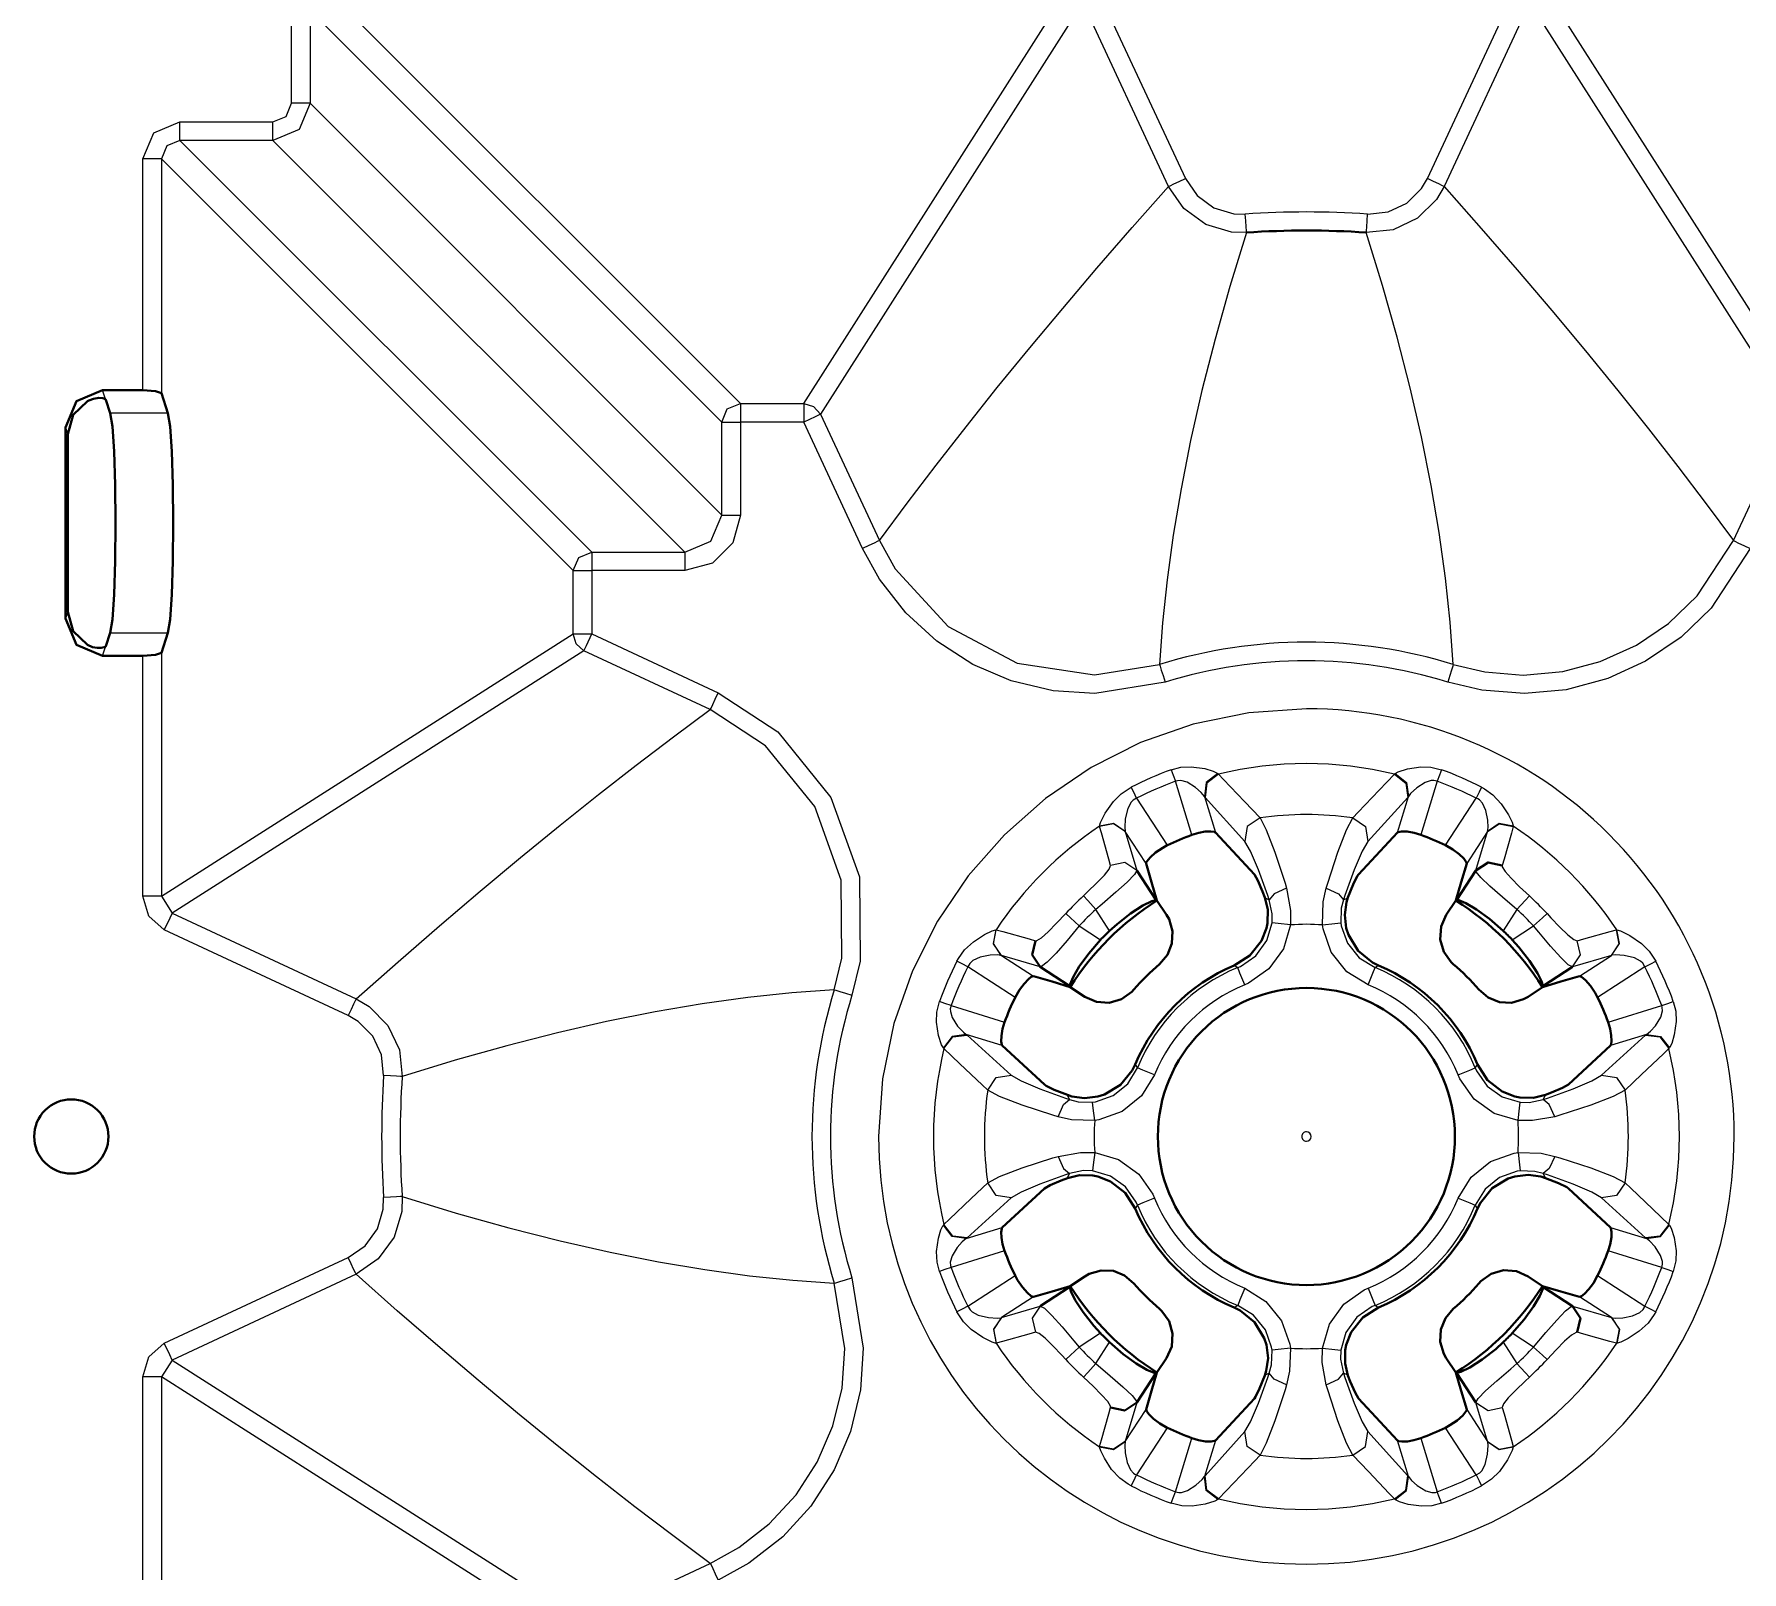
# Model space of a CAD drawing. Header units: millimetres. Extents: x 0 to 2941, y -405 to 1422.
# Drawn here: x 275.6 to 367.5, y 324.7 to 407.6 of the extents above; entities that cross this region are included whole.
import ezdxf

# ---------------------------------------------------------------- set-up
doc = ezdxf.new("R2010")
doc.units = ezdxf.units.MM
doc.layers.add('FINE', color=9, linetype='Continuous')
doc.layers.add('OUTLINE', color=7, linetype='Continuous')

msp = doc.modelspace()

# ---------------------------------------------------------------- linework, layer by layer
at = {"layer": 'FINE', "lineweight": 9}
for p, q in [((291.418, 409.837), (313.59, 387.665)), ((317, 387.665), (331.125, 409.837)), ((332.03, 409.26), (317.905, 387.089)), ((336.648, 399.357), (332.03, 409.26)), ((332.935, 409.682), (337.553, 399.779)), ((350.58, 399.779), (355.198, 409.682)), ((370.228, 387.089), (356.103, 409.26)), ((357.008, 409.837), (371.133, 387.665)), ((283.418, 402.835), (288.423, 402.835)), ((283.418, 401.837), (305.59, 379.665)), ((281.422, 388.381), (281.422, 400.839)), ((304.592, 378.667), (282.42, 400.839)), ((282.42, 400.839), (282.42, 388.215)), ((279.402, 387.897), (279.245, 388.381)), ((282.771, 387.14), (279.665, 387.14)), ((277.262, 386.371), (277.376, 386.018)), ((320.173, 379.863), (317, 386.667)), ((317.905, 387.089), (321.078, 380.284)), ((367.055, 380.284), (370.228, 387.089)), ((305.59, 379.665), (310.595, 379.665)), ((304.592, 375.257), (304.592, 378.667)), ((310.595, 378.667), (305.59, 378.667)), ((305.59, 378.667), (305.59, 375.257)), ((277.376, 376.444), (277.262, 376.091)), ((279.665, 375.322), (282.771, 375.322)), ((282.42, 361.132), (304.592, 375.257)), ((305.59, 375.257), (312.394, 372.084)), ((279.245, 374.08), (279.402, 374.565)), ((282.42, 374.247), (282.42, 361.132)), ((305.168, 374.352), (282.996, 360.227)), ((311.972, 371.179), (305.168, 374.352)), ((281.422, 361.132), (281.422, 374.08)), ((339.295, 367.736), (339.33, 367.704)), ((348.803, 367.704), (348.838, 367.736)), ((351.114, 367.323), (350.232, 364.438)), ((338.573, 366.501), (339.165, 364.566)), ((338.61, 366.456), (338.573, 366.501)), ((340.76, 364.08), (338.61, 366.456)), ((349.523, 366.456), (347.373, 364.08)), ((348.969, 364.566), (349.56, 366.501)), ((349.56, 366.501), (349.523, 366.456)), ((332.93, 364.886), (332.928, 364.898)), ((334.31, 364.621), (334.314, 364.611)), ((335.434, 362.887), (334.314, 364.611)), ((334.314, 364.611), (334.936, 362.524)), ((353.819, 364.611), (352.699, 362.887)), ((353.197, 362.524), (353.819, 364.611)), ((353.819, 364.611), (353.823, 364.621)), ((355.205, 364.898), (355.203, 364.886)), ((282.42, 361.132), (282.996, 360.227)), ((282.996, 360.227), (292.9, 355.609)), ((292.478, 354.704), (282.575, 359.322)), ((327.359, 359.329), (327.371, 359.327)), ((327.646, 357.943), (329.371, 356.823)), ((328.384, 355.678), (325.841, 357.329)), ((362.292, 357.329), (359.749, 355.678)), ((324.934, 355.238), (327.819, 354.355)), ((360.314, 354.355), (363.199, 355.238)), ((325.801, 353.647), (328.177, 351.497)), ((359.956, 351.497), (362.332, 353.647)), ((362.377, 353.684), (360.442, 353.092)), ((362.332, 353.647), (362.377, 353.684)), ((324.553, 352.927), (324.521, 352.962)), ((363.612, 352.962), (363.58, 352.927)), ((328.177, 344.884), (325.801, 342.733)), ((362.332, 342.733), (359.956, 344.884)), ((324.521, 343.419), (324.553, 343.454)), ((325.756, 342.697), (327.691, 343.288)), ((360.442, 343.288), (362.377, 342.697)), ((363.58, 343.454), (363.612, 343.419)), ((325.801, 342.733), (325.756, 342.697)), ((362.377, 342.697), (362.332, 342.733)), ((282.575, 337.059), (292.478, 341.677)), ((327.819, 342.025), (324.934, 341.143)), ((363.199, 341.143), (360.314, 342.025)), ((292.9, 340.772), (282.996, 336.154)), ((325.841, 339.052), (328.384, 340.703)), ((329.371, 339.558), (327.646, 338.438)), ((360.487, 338.438), (358.763, 339.558)), ((327.646, 338.438), (329.733, 339.06)), ((358.4, 339.06), (360.487, 338.438)), ((360.487, 338.438), (360.498, 338.434)), ((332.983, 337.598), (331.833, 336.851)), ((327.371, 337.054), (327.359, 337.051)), ((332.727, 335.957), (333.474, 337.107)), ((282.996, 336.154), (282.42, 335.249)), ((282.996, 336.154), (305.168, 322.029)), ((304.592, 321.124), (282.42, 335.249)), ((282.42, 335.249), (282.42, 322.134)), ((334.936, 333.857), (334.314, 331.77)), ((334.314, 331.77), (335.434, 333.494)), ((337.019, 329.058), (337.902, 331.943)), ((338.61, 329.925), (340.76, 332.301)), ((347.373, 332.301), (349.523, 329.925)), ((350.232, 331.943), (351.114, 329.058)), ((353.205, 329.965), (351.554, 332.508)), ((332.928, 331.483), (332.93, 331.495)), ((334.314, 331.77), (334.31, 331.759)), ((339.165, 331.815), (338.573, 329.88)), ((349.56, 329.88), (348.969, 331.815)), ((355.203, 331.495), (355.205, 331.483)), ((338.573, 329.88), (338.61, 329.925)), ((349.523, 329.925), (349.56, 329.88)), ((339.33, 328.677), (339.295, 328.645)), ((348.838, 328.645), (348.803, 328.677)), ((305.168, 322.029), (311.972, 325.202))]:
    msp.add_line(p, q, dxfattribs=at)
for points in [[(289.422, 403.834), (289.422, 408.838), (290.006, 410.251), (291.418, 410.835)], [(357.008, 409.837), (356.103, 409.26), (351.485, 399.357)], [(312.592, 386.667), (290.42, 408.838), (290.42, 403.834)], [(290.42, 403.834), (289.834, 402.423), (288.423, 401.837)], [(288.423, 402.835), (289.13, 403.128), (289.422, 403.834)], [(290.42, 403.834), (290.108, 403.834), (289.422, 403.834)], [(290.42, 403.834), (312.592, 381.662), (312.592, 386.667), (312.886, 387.371), (313.59, 387.665)], [(281.422, 400.839), (282.006, 402.251), (283.418, 402.835)], [(283.418, 401.837), (283.418, 402.149), (283.418, 402.835)], [(288.423, 401.837), (288.423, 402.149), (288.423, 402.835)], [(283.418, 401.837), (282.711, 401.546), (282.42, 400.839)], [(310.595, 379.665), (288.423, 401.837), (283.418, 401.837)], [(282.42, 400.839), (282.108, 400.839), (281.422, 400.839)], [(321.078, 380.284), (322.57, 382.297), (324.125, 384.341), (325.744, 386.416), (327.426, 388.522), (329.172, 390.66), (330.949, 392.789), (332.788, 394.948), (334.687, 397.138), (336.648, 399.357)], [(336.648, 399.357), (336.732, 399.396), (336.931, 399.489), (337.218, 399.623), (337.553, 399.779)], [(340.842, 396.876), (340.031, 396.899), (338.644, 397.315), (337.472, 398.166), (336.648, 399.357)], [(337.553, 399.779), (338.186, 398.863), (339.087, 398.209), (340.153, 397.89), (340.776, 397.872)], [(351.485, 399.357), (351.074, 398.657), (350.042, 397.642), (348.731, 397.025), (347.291, 396.876)], [(347.357, 397.872), (348.464, 397.986), (349.471, 398.46), (350.264, 399.241), (350.58, 399.779)], [(351.485, 399.357), (351.402, 399.396), (351.202, 399.489), (350.915, 399.623), (350.58, 399.779)], [(351.485, 399.357), (353.481, 397.098), (355.413, 394.869), (357.282, 392.672), (359.088, 390.506), (360.829, 388.371), (362.478, 386.304), (364.065, 384.268), (365.591, 382.261), (367.055, 380.284)], [(340.842, 396.876), (340.836, 396.968), (340.822, 397.187), (340.801, 397.504), (340.776, 397.872)], [(347.291, 396.876), (347.297, 396.968), (347.312, 397.187), (347.332, 397.504), (347.357, 397.872)], [(340.842, 396.876), (339.947, 393.972), (339.148, 391.136), (338.443, 388.373), (337.834, 385.683), (337.319, 383.071), (336.902, 380.583), (336.572, 378.175), (336.327, 375.85), (336.163, 373.611)], [(351.97, 373.611), (351.803, 375.891), (351.551, 378.261), (351.211, 380.716), (350.781, 383.255), (350.259, 385.873), (349.654, 388.519), (348.959, 391.237), (348.171, 394.023), (347.291, 396.876)], [(313.59, 387.665), (313.59, 387.353), (313.59, 386.667)], [(313.59, 387.665), (317, 387.665), (317.537, 387.508), (317.905, 387.089)], [(317, 387.665), (317, 387.353), (317, 386.667)], [(312.592, 386.667), (312.904, 386.667), (313.59, 386.667)], [(317, 386.667), (313.59, 386.667), (313.59, 381.662)], [(317.905, 387.089), (317.623, 386.957), (317, 386.667)], [(313.59, 381.662), (313.189, 380.163), (312.094, 379.068), (310.595, 378.667)], [(310.595, 379.665), (312.009, 380.248), (312.592, 381.662)], [(312.592, 381.662), (312.904, 381.662), (313.59, 381.662)], [(321.078, 380.284), (320.995, 380.246), (320.795, 380.153), (320.508, 380.019), (320.173, 379.863)], [(336.46, 372.657), (332.672, 372.049), (330.428, 372.197), (328.177, 372.736), (326.11, 373.618), (324.166, 374.871), (322.508, 376.388), (321.087, 378.213), (320.173, 379.863)], [(321.078, 380.284), (321.925, 378.756), (324.776, 375.66), (328.492, 373.682), (332.655, 373.046), (336.163, 373.611)], [(367.96, 379.863), (365.863, 376.651), (364.244, 375.09), (362.332, 373.787), (360.288, 372.851), (358.054, 372.254), (355.816, 372.047), (353.51, 372.224), (351.674, 372.657)], [(351.97, 373.611), (353.671, 373.209), (355.746, 373.045), (357.88, 373.236), (359.892, 373.769), (361.842, 374.656), (363.566, 375.825), (365.113, 377.309), (367.055, 380.284)], [(367.055, 380.284), (367.138, 380.246), (367.338, 380.153), (367.625, 380.019), (367.96, 379.863)], [(304.592, 378.667), (304.886, 379.372), (305.59, 379.665)], [(305.59, 379.665), (305.59, 379.353), (305.59, 378.667)], [(310.595, 379.665), (310.595, 379.353), (310.595, 378.667)], [(304.592, 378.667), (304.904, 378.667), (305.59, 378.667)], [(304.592, 375.257), (304.904, 375.257), (305.59, 375.257)], [(305.168, 374.352), (304.749, 374.72), (304.592, 375.257)], [(305.168, 374.352), (305.3, 374.634), (305.59, 375.257)], [(336.163, 373.611), (336.19, 373.523), (336.256, 373.313), (336.35, 373.01), (336.459, 372.657)], [(351.97, 373.611), (351.943, 373.523), (351.877, 373.313), (351.783, 373.01), (351.674, 372.657)], [(311.972, 371.179), (312.011, 371.262), (312.104, 371.462), (312.238, 371.749), (312.394, 372.084)], [(312.394, 372.084), (315.606, 369.987), (318.47, 366.456), (320.003, 362.177), (320.033, 357.634), (319.6, 355.797)], [(292.9, 355.609), (295.159, 357.605), (297.388, 359.537), (299.585, 361.406), (301.751, 363.211), (303.886, 364.953), (305.953, 366.602), (307.989, 368.189), (309.996, 369.715), (311.972, 371.179)], [(318.647, 356.094), (319.048, 357.795), (319.02, 362.003), (317.601, 365.966), (314.948, 369.237), (311.973, 371.179)], [(336.791, 367.943), (337.308, 368.073), (337.868, 368.099), (338.592, 368.001), (339.049, 367.866), (339.262, 367.764), (339.295, 367.736)], [(336.791, 367.943), (336.897, 367.654), (337.019, 367.323)], [(348.838, 367.736), (349.003, 367.833), (349.512, 367.994), (350.225, 368.098), (350.766, 368.081), (351.342, 367.943)], [(351.342, 367.943), (351.236, 367.654), (351.114, 367.323)], [(332.928, 364.898), (332.987, 365.106), (333.24, 365.608), (333.678, 366.235), (334.092, 366.653), (334.631, 367.008)], [(334.928, 366.416), (334.769, 366.732), (334.631, 367.008)], [(338.573, 366.501), (338.4, 366.717), (338.098, 366.985), (337.641, 367.27), (337.307, 367.364), (337.121, 367.354), (337.019, 367.323)], [(339.295, 367.736), (338.674, 367.262), (338.573, 366.501)], [(339.33, 367.704), (338.706, 367.228), (338.61, 366.456)], [(339.33, 367.704), (339.608, 367.415), (340.731, 366.238), (341.571, 365.346)], [(346.563, 365.346), (346.848, 365.651), (347.98, 366.846), (348.803, 367.704)], [(348.803, 367.704), (349.427, 367.228), (349.523, 366.456)], [(348.838, 367.736), (349.459, 367.262), (349.56, 366.501)], [(351.114, 367.323), (350.935, 367.365), (350.792, 367.361), (350.467, 367.258), (350.016, 366.97), (349.679, 366.659), (349.56, 366.501)], [(353.502, 367.008), (353.364, 366.732), (353.205, 366.416)], [(353.502, 367.008), (353.661, 366.922), (354.112, 366.592), (354.552, 366.115), (354.942, 365.522), (355.143, 365.114), (355.204, 364.92), (355.205, 364.898)], [(334.928, 366.416), (334.734, 366.298), (334.627, 366.188), (334.444, 365.854), (334.313, 365.301), (334.285, 364.83), (334.305, 364.638), (334.31, 364.621)], [(353.823, 364.621), (353.848, 364.838), (353.83, 365.222), (353.724, 365.752), (353.54, 366.142), (353.379, 366.315), (353.3, 366.369), (353.205, 366.416)], [(334.31, 364.621), (333.679, 365.041), (332.928, 364.898)], [(334.314, 364.611), (333.683, 365.032), (332.93, 364.886)], [(341.571, 365.346), (340.881, 364.89), (340.76, 364.08)], [(341.571, 365.346), (341.906, 364.707), (342.372, 363.497), (342.915, 361.835), (342.998, 361.563), (343.212, 360.359), (343.202, 359.585)], [(345.135, 361.563), (345.218, 361.835), (345.762, 363.497), (346.228, 364.707), (346.563, 365.346)], [(346.563, 365.346), (347.252, 364.89), (347.373, 364.08)], [(353.819, 364.611), (354.45, 365.032), (355.203, 364.886)], [(355.205, 364.898), (354.454, 365.041), (353.823, 364.621)], [(332.058, 361.146), (332.287, 361.36), (332.792, 361.844), (333.2, 362.265), (333.456, 362.584), (333.522, 362.778), (333.422, 363.133), (333.026, 364.546), (332.93, 364.886)], [(355.203, 364.886), (355.104, 364.535), (354.708, 363.122), (354.611, 362.778)], [(342.071, 360.942), (341.994, 361.168), (341.492, 362.547), (341.066, 363.552), (340.76, 364.08)], [(347.373, 364.08), (347.067, 363.552), (346.641, 362.547), (346.139, 361.168), (346.062, 360.942)], [(334.936, 362.524), (334.814, 362.294), (334.422, 361.888), (333.813, 361.341), (333.065, 360.705), (332.727, 360.424)], [(334.936, 362.524), (334.287, 362.948), (333.522, 362.778)], [(355.406, 360.424), (354.627, 361.077), (353.949, 361.668), (353.456, 362.14), (353.214, 362.449), (353.197, 362.524)], [(354.611, 362.778), (354.615, 362.712), (354.765, 362.461), (355.092, 362.095), (355.548, 361.643), (356.075, 361.146)], [(342.998, 361.563), (342.336, 361.26), (342.071, 360.942)], [(344.931, 359.585), (344.972, 360.834), (345.135, 361.563)], [(345.135, 361.563), (345.797, 361.26), (346.062, 360.942)], [(282.42, 361.132), (282.108, 361.132), (281.422, 361.132)], [(282.575, 359.322), (281.734, 360.059), (281.422, 361.132)], [(332.727, 360.424), (332.29, 360.896), (332.058, 361.146)], [(340.369, 357.285), (340.527, 357.354), (341.349, 357.928), (341.934, 358.74), (342.215, 359.701), (342.227, 360.186), (342.071, 360.942)], [(341.827, 361.057), (341.879, 361.033), (342.071, 360.942)], [(346.062, 360.942), (345.942, 360.484), (345.918, 359.701), (345.941, 359.539), (346.275, 358.595), (346.907, 357.813), (347.764, 357.285)], [(346.062, 360.942), (346.255, 361.033), (346.306, 361.057)], [(355.406, 360.424), (355.843, 360.896), (356.075, 361.146)], [(282.996, 360.227), (282.865, 359.944), (282.575, 359.322)], [(329.479, 358.735), (329.545, 358.739), (329.796, 358.889), (330.162, 359.216), (330.614, 359.672), (331.11, 360.199)], [(331.833, 359.53), (331.18, 358.751), (330.589, 358.073), (330.117, 357.58), (329.808, 357.338), (329.733, 357.321)], [(331.833, 359.53), (331.361, 359.966), (331.11, 360.199)], [(343.202, 359.585), (342.54, 359.663), (342.215, 359.701)], [(344.931, 359.585), (345.593, 359.663), (345.918, 359.701)], [(356.3, 359.53), (356.772, 359.966), (357.023, 360.199)], [(358.4, 357.321), (358.17, 357.443), (357.764, 357.834), (357.217, 358.444), (356.581, 359.192), (356.3, 359.53)], [(357.023, 360.199), (357.236, 359.97), (357.72, 359.465), (358.141, 359.057), (358.46, 358.801), (358.654, 358.735), (359.009, 358.835), (360.422, 359.231), (360.762, 359.327), (360.774, 359.329)], [(325.249, 357.626), (325.335, 357.785), (325.666, 358.236), (326.142, 358.676), (326.735, 359.066), (327.143, 359.266), (327.337, 359.328), (327.359, 359.329)], [(327.636, 357.947), (327.216, 358.578), (327.359, 359.329)], [(327.646, 357.943), (327.225, 358.574), (327.371, 359.327)], [(327.371, 359.327), (327.722, 359.228), (329.135, 358.832), (329.479, 358.735)], [(358.4, 357.321), (358.824, 357.97), (358.654, 358.735)], [(360.487, 357.943), (360.908, 358.574), (360.762, 359.327)], [(360.498, 357.947), (360.917, 358.578), (360.774, 359.329)], [(360.774, 359.329), (360.982, 359.27), (361.484, 359.017), (362.111, 358.579), (362.529, 358.165), (362.884, 357.626)], [(329.733, 357.321), (327.646, 357.943), (327.636, 357.947), (327.419, 357.972), (327.035, 357.954), (326.505, 357.848), (326.115, 357.664), (325.942, 357.503), (325.888, 357.424), (325.841, 357.329)], [(358.763, 356.823), (360.487, 357.943), (358.4, 357.321)], [(362.292, 357.329), (362.174, 357.523), (362.064, 357.63), (361.73, 357.813), (361.177, 357.944), (360.706, 357.971), (360.514, 357.952), (360.498, 357.947), (360.487, 357.943)], [(325.841, 357.329), (325.525, 357.488), (325.249, 357.626)], [(340.369, 357.285), (340.345, 357.3), (340.182, 357.405)], [(340.744, 356.362), (340.49, 356.988), (340.369, 357.285)], [(347.389, 356.362), (347.643, 356.988), (347.764, 357.285)], [(347.951, 357.405), (347.788, 357.3), (347.764, 357.285)], [(362.292, 357.329), (362.609, 357.488), (362.884, 357.626)], [(318.646, 356.094), (316.366, 355.927), (313.996, 355.675), (311.541, 355.335), (309.002, 354.905), (306.384, 354.383), (303.738, 353.778), (301.02, 353.082), (298.234, 352.295), (295.381, 351.415)], [(318.646, 356.094), (318.734, 356.067), (318.944, 356.001), (319.247, 355.907), (319.6, 355.797)], [(292.9, 355.609), (292.861, 355.525), (292.768, 355.326), (292.634, 355.038), (292.478, 354.704)], [(292.9, 355.609), (293.6, 355.198), (294.615, 354.166), (295.232, 352.855), (295.381, 351.415)], [(324.521, 352.962), (324.423, 353.127), (324.263, 353.636), (324.159, 354.349), (324.176, 354.889), (324.314, 355.466)], [(324.934, 355.238), (324.603, 355.36), (324.314, 355.466)], [(324.934, 355.238), (324.892, 355.059), (324.896, 354.916), (324.999, 354.591), (325.287, 354.14), (325.598, 353.803), (325.756, 353.684)], [(362.377, 353.684), (362.594, 353.857), (362.861, 354.159), (363.146, 354.616), (363.24, 354.95), (363.231, 355.136), (363.199, 355.238)], [(363.199, 355.238), (363.531, 355.36), (363.819, 355.466)], [(363.819, 355.466), (363.95, 354.949), (363.976, 354.389), (363.877, 353.665), (363.743, 353.208), (363.64, 352.995), (363.612, 352.962)], [(294.385, 351.481), (294.271, 352.588), (293.797, 353.595), (293.016, 354.388), (292.478, 354.704)], [(325.756, 353.684), (324.995, 353.583), (324.521, 352.962)], [(324.553, 352.927), (325.029, 353.551), (325.801, 353.647)], [(327.691, 353.092), (325.756, 353.684), (325.801, 353.647)], [(362.332, 353.647), (363.104, 353.551), (363.58, 352.927)], [(362.377, 353.684), (363.138, 353.583), (363.612, 352.962)], [(326.911, 350.686), (326.606, 350.972), (325.411, 352.104), (324.553, 352.927)], [(363.58, 352.927), (363.291, 352.649), (362.114, 351.526), (361.222, 350.686)], [(295.381, 351.415), (295.289, 351.421), (295.07, 351.435), (294.753, 351.456), (294.385, 351.481)], [(326.911, 350.686), (327.367, 351.376), (328.177, 351.497)], [(328.177, 351.497), (328.705, 351.191), (329.71, 350.765), (331.089, 350.263), (331.315, 350.186), (331.224, 350.378), (331.2, 350.43)], [(331.315, 350.186), (331.773, 350.066), (332.556, 350.042), (332.718, 350.065), (333.662, 350.399), (334.444, 351.031), (334.972, 351.888)], [(334.852, 352.075), (334.957, 351.912), (334.972, 351.888)], [(335.895, 351.513), (335.269, 351.767), (334.972, 351.888)], [(352.238, 351.513), (352.864, 351.767), (353.161, 351.888)], [(355.461, 349.055), (354.181, 349.431), (353.097, 350.209), (352.331, 351.303), (352.238, 351.513)], [(353.161, 351.888), (353.176, 351.912), (353.281, 352.075)], [(353.161, 351.888), (353.23, 351.73), (353.804, 350.908), (354.616, 350.323), (355.577, 350.042)], [(356.933, 350.43), (356.909, 350.378), (356.818, 350.186), (357.044, 350.263), (358.423, 350.765), (359.428, 351.191), (359.956, 351.497)], [(359.956, 351.497), (360.767, 351.376), (361.222, 350.686)], [(330.694, 349.259), (330.422, 349.342), (328.76, 349.885), (327.55, 350.351), (326.911, 350.686)], [(361.222, 350.686), (360.583, 350.351), (359.373, 349.885), (357.711, 349.342), (357.439, 349.259)], [(330.694, 349.259), (330.997, 349.921), (331.315, 350.186)], [(332.672, 349.055), (332.594, 349.717), (332.556, 350.042)], [(355.461, 349.055), (355.539, 349.717), (355.577, 350.042)], [(355.577, 350.042), (356.062, 350.03), (356.818, 350.186)], [(357.439, 349.259), (357.137, 349.921), (356.818, 350.186)], [(332.672, 349.055), (331.423, 349.095), (330.694, 349.259)], [(357.439, 349.259), (356.235, 349.045), (355.461, 349.055)], [(326.911, 345.694), (327.55, 346.03), (328.76, 346.495), (330.422, 347.039), (330.694, 347.122), (331.898, 347.336), (332.672, 347.326)], [(330.694, 347.122), (330.997, 346.459), (331.315, 346.195)], [(332.672, 347.326), (332.594, 346.664), (332.556, 346.339)], [(352.238, 344.868), (352.944, 346.008), (353.987, 346.849), (355.246, 347.295), (355.461, 347.326)], [(355.461, 347.326), (356.71, 347.285), (357.439, 347.122), (357.711, 347.039), (359.373, 346.495), (360.583, 346.03), (361.222, 345.694)], [(355.461, 347.326), (355.539, 346.664), (355.577, 346.339)], [(357.439, 347.122), (357.137, 346.459), (356.818, 346.195)], [(331.315, 346.195), (331.089, 346.118), (329.71, 345.616), (328.705, 345.19), (328.177, 344.884)], [(331.2, 345.951), (331.224, 346.002), (331.315, 346.195)], [(334.972, 344.493), (334.903, 344.651), (334.329, 345.473), (333.517, 346.058), (332.556, 346.339), (332.071, 346.351), (331.315, 346.195)], [(356.818, 346.195), (356.36, 346.315), (355.577, 346.339), (355.416, 346.316), (354.471, 345.982), (353.689, 345.35), (353.161, 344.493)], [(359.956, 344.884), (359.428, 345.19), (358.423, 345.616), (357.044, 346.118), (356.818, 346.195), (356.909, 346.002), (356.933, 345.951)], [(292.478, 341.677), (293.394, 342.31), (294.048, 343.211), (294.367, 344.277), (294.385, 344.9)], [(295.381, 344.966), (295.358, 344.155), (294.942, 342.768), (294.091, 341.596), (292.9, 340.772)], [(295.381, 344.966), (295.289, 344.96), (295.07, 344.946), (294.753, 344.925), (294.385, 344.9)], [(295.381, 344.966), (298.285, 344.071), (301.121, 343.272), (303.884, 342.567), (306.574, 341.958), (309.186, 341.442), (311.674, 341.026), (314.082, 340.696), (316.407, 340.451), (318.646, 340.287)], [(324.553, 343.454), (324.842, 343.732), (326.019, 344.855), (326.911, 345.694)], [(328.177, 344.884), (327.367, 345.005), (326.911, 345.694)], [(335.895, 344.868), (335.269, 344.614), (334.972, 344.493)], [(352.238, 344.868), (352.864, 344.614), (353.161, 344.493)], [(361.222, 345.694), (360.767, 345.005), (359.956, 344.884)], [(361.222, 345.694), (361.527, 345.409), (362.722, 344.277), (363.58, 343.454)], [(334.972, 344.493), (334.957, 344.469), (334.852, 344.305)], [(353.281, 344.305), (353.176, 344.469), (353.161, 344.493)], [(324.314, 340.915), (324.183, 341.432), (324.157, 341.992), (324.256, 342.716), (324.391, 343.173), (324.493, 343.386), (324.521, 343.419)], [(325.756, 342.697), (324.995, 342.798), (324.521, 343.419)], [(325.801, 342.733), (325.029, 342.83), (324.553, 343.454)], [(363.58, 343.454), (363.104, 342.83), (362.332, 342.733)], [(362.377, 342.697), (363.138, 342.798), (363.612, 343.419)], [(363.612, 343.419), (363.71, 343.254), (363.87, 342.745), (363.974, 342.032), (363.958, 341.491), (363.819, 340.915)], [(325.756, 342.697), (325.539, 342.523), (325.272, 342.222), (324.988, 341.765), (324.893, 341.431), (324.903, 341.245), (324.934, 341.143)], [(363.199, 341.143), (363.241, 341.322), (363.237, 341.465), (363.134, 341.79), (362.846, 342.241), (362.535, 342.578), (362.377, 342.697)], [(292.9, 340.772), (292.861, 340.856), (292.768, 341.055), (292.634, 341.342), (292.478, 341.677)], [(324.934, 341.143), (324.603, 341.021), (324.314, 340.915)], [(363.199, 341.143), (363.531, 341.021), (363.819, 340.915)], [(311.972, 325.202), (309.96, 326.694), (307.916, 328.249), (305.841, 329.868), (303.735, 331.55), (301.597, 333.296), (299.468, 335.073), (297.309, 336.912), (295.119, 338.811), (292.9, 340.772)], [(311.972, 325.202), (313.501, 326.049), (315.147, 327.323), (316.597, 328.9), (317.729, 330.647), (318.575, 332.616), (319.064, 334.64), (319.211, 336.779), (318.647, 340.287)], [(319.6, 340.584), (320.208, 336.796), (320.06, 334.552), (319.522, 332.301), (318.639, 330.234), (317.386, 328.29), (315.869, 326.632), (314.044, 325.211), (312.394, 324.297)], [(318.646, 340.287), (318.734, 340.314), (318.944, 340.38), (319.247, 340.474), (319.6, 340.583)], [(340.744, 340.019), (340.49, 339.393), (340.369, 339.096)], [(344.931, 336.796), (345.307, 338.076), (346.086, 339.16), (347.179, 339.926), (347.389, 340.019)], [(347.389, 340.019), (347.643, 339.393), (347.764, 339.096)], [(325.841, 339.052), (325.525, 338.893), (325.249, 338.755)], [(327.359, 337.051), (327.151, 337.111), (326.649, 337.364), (326.022, 337.801), (325.604, 338.216), (325.249, 338.755)], [(325.841, 339.052), (325.959, 338.858), (326.069, 338.751), (326.403, 338.568), (326.956, 338.437), (327.427, 338.409), (327.619, 338.429), (327.636, 338.434), (327.646, 338.438)], [(327.636, 338.434), (327.216, 337.803), (327.359, 337.051)], [(327.646, 338.438), (327.225, 337.807), (327.371, 337.054)], [(329.733, 339.06), (329.309, 338.411), (329.479, 337.646)], [(329.733, 339.06), (329.963, 338.938), (330.369, 338.546), (330.916, 337.937), (331.552, 337.189), (331.833, 336.851)], [(340.182, 338.976), (340.345, 339.081), (340.369, 339.096)], [(342.071, 335.439), (342.191, 335.897), (342.215, 336.68), (342.192, 336.841), (341.858, 337.786), (341.226, 338.568), (340.369, 339.096)], [(347.764, 339.096), (347.606, 339.027), (346.784, 338.453), (346.199, 337.641), (345.918, 336.68), (345.906, 336.194), (346.062, 335.439)], [(347.764, 339.096), (347.788, 339.081), (347.951, 338.976)], [(356.3, 336.851), (356.953, 337.63), (357.544, 338.308), (358.016, 338.801), (358.325, 339.043), (358.4, 339.06)], [(360.487, 338.438), (360.908, 337.807), (360.762, 337.054)], [(360.498, 338.434), (360.714, 338.409), (361.098, 338.427), (361.628, 338.533), (362.018, 338.716), (362.191, 338.878), (362.245, 338.957), (362.292, 339.052)], [(360.498, 338.434), (360.917, 337.803), (360.774, 337.051)], [(362.884, 338.755), (362.798, 338.596), (362.468, 338.145), (361.992, 337.705), (361.398, 337.315), (360.99, 337.114), (360.796, 337.053), (360.774, 337.051)], [(362.292, 339.052), (362.609, 338.893), (362.884, 338.755)], [(329.479, 337.646), (329.124, 337.546), (327.712, 337.15), (327.371, 337.054)], [(331.11, 336.182), (330.897, 336.41), (330.413, 336.916), (329.993, 337.324), (329.673, 337.58), (329.479, 337.646)], [(358.654, 337.646), (358.588, 337.642), (358.338, 337.492), (357.971, 337.165), (357.519, 336.709), (357.023, 336.182)], [(360.774, 337.051), (360.762, 337.054), (360.411, 337.153), (358.998, 337.549), (358.654, 337.646)], [(281.422, 322.3), (281.422, 335.249), (281.734, 336.322), (282.575, 337.059)], [(282.996, 336.154), (282.865, 336.437), (282.575, 337.059)], [(331.833, 336.851), (331.361, 336.414), (331.11, 336.182)], [(343.202, 336.796), (343.162, 335.547), (342.998, 334.818), (342.915, 334.546), (342.372, 332.884), (341.906, 331.674), (341.571, 331.035)], [(343.202, 336.796), (342.54, 336.718), (342.215, 336.68)], [(345.135, 334.818), (344.921, 336.022), (344.931, 336.796)], [(344.931, 336.796), (345.593, 336.718), (345.918, 336.68)], [(356.3, 336.851), (356.772, 336.414), (357.023, 336.182)], [(332.727, 335.957), (332.29, 335.485), (332.058, 335.234)], [(332.727, 335.957), (333.506, 335.304), (334.184, 334.713), (334.677, 334.241), (334.919, 333.932), (334.936, 333.857)], [(353.197, 333.857), (353.319, 334.087), (353.711, 334.493), (354.32, 335.04), (355.068, 335.676), (355.406, 335.957)], [(355.406, 335.957), (355.843, 335.485), (356.075, 335.234)], [(282.42, 335.249), (282.108, 335.249), (281.422, 335.249)], [(333.522, 333.603), (333.518, 333.669), (333.368, 333.919), (333.041, 334.286), (332.585, 334.738), (332.058, 335.234)], [(340.76, 332.301), (341.066, 332.829), (341.492, 333.834), (341.994, 335.213), (342.071, 335.439)], [(342.071, 335.439), (341.879, 335.348), (341.827, 335.324)], [(342.998, 334.818), (342.336, 335.12), (342.071, 335.439)], [(345.135, 334.818), (345.797, 335.12), (346.062, 335.439)], [(346.563, 331.035), (346.228, 331.674), (345.762, 332.884), (345.218, 334.546), (345.135, 334.818)], [(346.306, 335.324), (346.255, 335.348), (346.062, 335.439), (346.139, 335.213), (346.641, 333.834), (347.067, 332.829), (347.373, 332.301)], [(356.075, 335.234), (355.847, 335.021), (355.341, 334.537), (354.933, 334.116), (354.677, 333.797), (354.611, 333.603)], [(352.699, 333.494), (353.819, 331.77), (353.197, 333.857)], [(353.197, 333.857), (353.846, 333.433), (354.611, 333.603)], [(332.93, 331.495), (333.029, 331.846), (333.425, 333.259), (333.522, 333.603)], [(354.611, 333.603), (354.711, 333.248), (355.107, 331.835), (355.203, 331.495)], [(341.571, 331.035), (340.881, 331.49), (340.76, 332.301)], [(346.563, 331.035), (347.252, 331.49), (347.373, 332.301)], [(332.928, 331.483), (333.679, 331.34), (334.31, 331.759)], [(334.631, 329.373), (334.473, 329.459), (334.021, 329.789), (333.581, 330.265), (333.191, 330.859), (332.991, 331.267), (332.929, 331.461), (332.928, 331.483)], [(334.314, 331.77), (333.683, 331.349), (332.93, 331.495)], [(334.31, 331.759), (334.285, 331.543), (334.304, 331.159), (334.409, 330.629), (334.593, 330.239), (334.754, 330.066), (334.833, 330.012), (334.928, 329.965)], [(353.205, 329.965), (353.399, 330.083), (353.506, 330.193), (353.689, 330.527), (353.82, 331.08), (353.848, 331.551), (353.828, 331.743), (353.823, 331.759), (353.819, 331.77)], [(355.205, 331.483), (355.146, 331.275), (354.893, 330.773), (354.455, 330.146), (354.041, 329.728), (353.502, 329.373)], [(353.819, 331.77), (354.45, 331.349), (355.203, 331.495)], [(353.823, 331.759), (354.454, 331.34), (355.205, 331.483)], [(334.631, 329.373), (334.769, 329.648), (334.928, 329.965)], [(337.019, 329.058), (337.198, 329.015), (337.341, 329.02), (337.666, 329.123), (338.117, 329.411), (338.454, 329.722), (338.573, 329.88)], [(339.295, 328.645), (338.674, 329.119), (338.573, 329.88)], [(339.33, 328.677), (338.706, 329.153), (338.61, 329.925)], [(348.803, 328.677), (349.427, 329.153), (349.523, 329.925)], [(348.838, 328.645), (349.459, 329.119), (349.56, 329.88)], [(349.56, 329.88), (349.734, 329.663), (350.035, 329.396), (350.492, 329.111), (350.826, 329.016), (351.012, 329.026), (351.114, 329.058)], [(353.205, 329.965), (353.364, 329.648), (353.502, 329.373)], [(336.791, 328.437), (336.897, 328.726), (337.019, 329.058)], [(339.295, 328.645), (339.13, 328.547), (338.621, 328.387), (337.908, 328.283), (337.368, 328.3), (336.791, 328.437)], [(351.342, 328.437), (350.825, 328.307), (350.265, 328.281), (349.542, 328.38), (349.084, 328.514), (348.872, 328.617), (348.838, 328.645)], [(351.342, 328.437), (351.236, 328.726), (351.114, 329.058)], [(311.972, 325.202), (312.011, 325.119), (312.104, 324.919), (312.238, 324.632), (312.394, 324.297)]]:
    msp.add_lwpolyline(points, dxfattribs=at)
for points in [[(347.357, 397.872, 0.03306), (340.776, 397.872)], [(351.97, 373.611, 0.151876), (336.163, 373.611)], [(351.674, 372.657, 0.151862), (336.46, 372.657)], [(336.791, 367.943, 0.027901), (334.631, 367.008)], [(348.803, 367.704, 0.119636), (339.33, 367.704)], [(353.502, 367.008, 0.027941), (351.342, 367.943)], [(337.902, 364.438), (337.019, 367.323, 0.027985), (334.928, 366.416), (336.579, 363.873)], [(351.554, 363.873), (353.205, 366.416, 0.027968), (351.114, 367.323)], [(346.563, 365.346, 0.07231), (341.571, 365.346)], [(332.928, 364.898, 0.099012), (327.359, 359.329)], [(360.774, 359.329, 0.099014), (355.205, 364.898)], [(332.058, 361.147, 0.019012), (331.111, 360.199)], [(357.023, 360.199, 0.018968), (356.075, 361.147)], [(333.474, 359.274), (332.727, 360.424, 0.018884), (331.833, 359.53), (332.983, 358.782)], [(347.389, 356.362), (346.249, 357.067), (345.408, 358.111), (344.962, 359.37), (344.931, 359.585, 0.037952), (343.202, 359.585), (342.826, 358.305), (342.048, 357.221), (340.955, 356.455), (340.744, 356.362, 0.202301), (335.895, 351.513), (335.189, 350.373), (334.146, 349.532), (332.887, 349.086), (332.672, 349.055, 0.037809), (332.672, 347.326), (333.953, 346.95), (335.036, 346.171), (335.802, 345.078), (335.895, 344.868)], [(355.15, 358.782), (356.3, 359.53, 0.018854), (355.406, 360.424), (354.659, 359.274)], [(325.249, 357.626, 0.027955), (324.314, 355.466)], [(325.841, 357.329, 0.028033), (324.934, 355.238)], [(340.369, 357.285, 0.202306), (334.972, 351.888)], [(353.161, 351.888, 0.202308), (347.764, 357.285)], [(363.199, 355.238, 0.027956), (362.292, 357.329)], [(363.82, 355.466, 0.027947), (362.884, 357.626)], [(318.647, 356.094, 0.151871), (318.647, 340.287)], [(352.238, 351.513, 0.202314), (347.389, 356.362)], [(319.6, 355.798, 0.151875), (319.6, 340.584)], [(324.553, 352.927, 0.119611), (324.553, 343.454)], [(363.58, 343.454, 0.119638), (363.58, 352.927)], [(294.385, 351.481, 0.033071), (294.385, 344.9)], [(295.381, 351.415, 0.033084), (295.381, 344.966)], [(326.911, 350.686, 0.072345), (326.911, 345.695)], [(361.222, 345.695, 0.072389), (361.222, 350.686)], [(355.461, 347.326, 0.037932), (355.461, 349.055)], [(335.895, 344.868, 0.202319), (340.744, 340.019), (341.884, 339.313), (342.725, 338.27), (343.171, 337.011), (343.202, 336.796, 0.037812), (344.931, 336.796)], [(347.389, 340.019, 0.202325), (352.238, 344.868)], [(334.972, 344.493, 0.20234), (340.369, 339.096)], [(347.764, 339.096, 0.202351), (353.161, 344.493)], [(324.934, 341.143, 0.027932), (325.841, 339.052)], [(359.749, 340.703), (362.292, 339.052, 0.028018), (363.199, 341.143)], [(324.314, 340.915, 0.027978), (325.249, 338.755)], [(362.884, 338.755, 0.027995), (363.82, 340.915)], [(354.659, 337.107), (355.406, 335.957, 0.019138), (356.3, 336.851), (355.15, 337.598)], [(327.359, 337.052, 0.099003), (332.928, 331.483)], [(331.833, 336.851, 0.018956), (332.727, 335.957)], [(355.205, 331.483, 0.099022), (360.774, 337.052)], [(331.111, 336.182, 0.018979), (332.058, 335.234)], [(356.075, 335.234, 0.018932), (357.023, 336.182)], [(336.579, 332.508), (334.928, 329.965, 0.027992), (337.019, 329.058)], [(341.571, 331.035), (341.285, 330.73), (340.153, 329.535), (339.33, 328.677, 0.119614), (348.803, 328.677), (348.525, 328.966), (347.402, 330.142), (346.563, 331.035)], [(341.571, 331.035, 0.072362), (346.563, 331.035)], [(334.631, 329.373, 0.027967), (336.791, 328.438)], [(351.114, 329.058, 0.027939), (353.206, 329.965)], [(351.342, 328.438, 0.028031), (353.502, 329.373)]]:
    msp.add_lwpolyline(points, format="xyb", dxfattribs=at)
for points in [[(321.032, 348.19, 0.414213), (344.067, 325.156, 0.414212), (367.101, 348.19, 0.414215), (344.067, 371.225), (340.959, 371.013), (337.973, 370.396), (335.136, 369.403), (332.478, 368.061), (330.027, 366.4), (327.811, 364.446), (325.857, 362.23), (324.196, 359.779), (322.854, 357.121), (321.861, 354.284), (321.244, 351.298)], [(344.321, 348.19, 0.414114), (344.067, 348.445, 0.414263), (343.813, 348.19, 0.414363), (344.067, 347.937, 0.414114)]]:
    msp.add_lwpolyline(points, format="xyb", close=True, dxfattribs=at)
at = {"layer": 'OUTLINE', "lineweight": 40}
for p, q in [((279.245, 388.381), (281.422, 388.381)), ((282.771, 387.14), (282.42, 388.215)), ((279.432, 387.862), (279.402, 387.897)), ((277.262, 376.091), (277.262, 386.371)), ((277.376, 386.018), (277.376, 376.444)), ((282.42, 374.247), (282.771, 375.322)), ((279.402, 374.565), (279.432, 374.599)), ((281.422, 374.08), (279.245, 374.08)), ((339.165, 364.566), (339.127, 364.588)), ((341.265, 362.297), (339.165, 364.566)), ((346.868, 362.297), (348.969, 364.566)), ((349.007, 364.588), (348.969, 364.566)), ((334.936, 362.524), (335.978, 360.92)), ((352.155, 360.92), (353.197, 362.524)), ((352.699, 362.887), (352.407, 361.885)), ((352.699, 362.887), (352.658, 363.005)), ((335.726, 361.885), (336.015, 360.901)), ((352.407, 361.885), (352.118, 360.901)), ((336.015, 360.901), (335.978, 360.92)), ((336.537, 360.123), (336.015, 360.901)), ((351.597, 360.123), (352.118, 360.901)), ((352.118, 360.901), (352.155, 360.92)), ((329.371, 356.823), (329.252, 356.782)), ((329.371, 356.823), (330.372, 356.531)), ((331.337, 356.279), (329.733, 357.321)), ((358.4, 357.321), (356.796, 356.279)), ((358.763, 356.823), (357.761, 356.531)), ((330.372, 356.531), (331.356, 356.242)), ((331.356, 356.242), (331.337, 356.279)), ((332.134, 355.72), (331.356, 356.242)), ((355.999, 355.72), (356.778, 356.242)), ((357.761, 356.531), (356.778, 356.242)), ((356.778, 356.242), (356.796, 356.279)), ((327.669, 353.131), (327.691, 353.092)), ((329.96, 350.992), (327.691, 353.092)), ((358.173, 350.992), (360.442, 353.092)), ((360.442, 353.092), (360.464, 353.131)), ((329.96, 345.389), (327.691, 343.288)), ((358.173, 345.389), (360.442, 343.288)), ((327.691, 343.288), (327.669, 343.25)), ((360.464, 343.25), (360.442, 343.288)), ((332.134, 340.66), (331.356, 340.139)), ((355.999, 340.66), (356.778, 340.139)), ((329.733, 339.06), (331.337, 340.101)), ((331.356, 340.139), (331.337, 340.101)), ((357.761, 339.85), (356.778, 340.139)), ((356.778, 340.139), (356.796, 340.101)), ((356.796, 340.101), (358.4, 339.06)), ((358.763, 339.558), (357.761, 339.85)), ((358.763, 339.558), (358.881, 339.599)), ((336.537, 336.258), (336.015, 335.479)), ((351.597, 336.258), (352.118, 335.479)), ((335.978, 335.461), (334.936, 333.857)), ((335.726, 334.496), (336.015, 335.479)), ((336.015, 335.479), (335.978, 335.461)), ((352.118, 335.479), (352.155, 335.461)), ((353.197, 333.857), (352.155, 335.461)), ((335.434, 333.494), (335.726, 334.496)), ((341.265, 334.084), (339.165, 331.815)), ((346.868, 334.084), (348.969, 331.815)), ((335.434, 333.494), (335.475, 333.376)), ((339.127, 331.793), (339.165, 331.815)), ((348.969, 331.815), (349.007, 331.793))]:
    msp.add_line(p, q, dxfattribs=at)
for points in [[(347.291, 396.876, 0.033055), (340.842, 396.876)], [(337.902, 364.438, 0.020764), (336.58, 363.873)], [(351.554, 363.873, 0.02068), (350.232, 364.438)], [(336.015, 360.901, 0.110838), (331.356, 356.242)], [(356.778, 356.242, 0.110836), (352.118, 360.901)], [(333.474, 359.274, 0.011329), (332.983, 358.783)], [(355.15, 358.783, 0.011117), (354.659, 359.274)], [(336.158, 357.477, 0.040088), (334.781, 356.099)], [(340.182, 357.405, 0.19564), (334.852, 352.075)], [(353.281, 352.075, 0.195639), (347.951, 357.405)], [(353.353, 356.099, 0.040018), (351.975, 357.477)], [(328.384, 355.678, 0.020732), (327.819, 354.356)], [(360.314, 354.356, 0.020696), (359.749, 355.678)], [(334.852, 344.306, 0.195643), (340.182, 338.976)], [(347.951, 338.976, 0.19565), (353.281, 344.306)], [(327.819, 342.025, 0.020588), (328.384, 340.703)], [(359.749, 340.703, 0.020682), (360.314, 342.025)], [(334.781, 340.282, 0.040055), (336.158, 338.905)], [(351.975, 338.905, 0.040064), (353.353, 340.282)], [(331.356, 340.139, 0.110836), (336.015, 335.479)], [(352.118, 335.479, 0.110838), (356.778, 340.139)], [(354.659, 337.107, 0.011202), (355.15, 337.598), (355.785, 338.327), (356.292, 339.029), (356.628, 339.606), (356.789, 339.99), (356.796, 340.101)], [(332.983, 337.598, 0.011534), (333.474, 337.107)], [(336.58, 332.508, 0.020625), (337.902, 331.943)], [(350.232, 331.943, 0.020772), (351.554, 332.508)]]:
    msp.add_lwpolyline(points, format="xyb", dxfattribs=at)
for points in [[(279.245, 388.381), (277.842, 387.794), (277.262, 386.371)], [(282.42, 388.215), (282.108, 388.333), (281.422, 388.381)], [(278.434, 387.798), (277.661, 387.059), (277.376, 386.018)], [(279.402, 387.897), (279.268, 387.947), (279.041, 387.965), (278.768, 387.927), (278.506, 387.834), (278.434, 387.798)], [(279.432, 374.599), (279.665, 375.322), (279.776, 376.035), (279.867, 377.374), (279.926, 379.179), (279.947, 381.231), (279.926, 383.283), (279.867, 385.088), (279.776, 386.427), (279.665, 387.14), (279.432, 387.862)], [(282.771, 375.322), (282.884, 376.035), (282.976, 377.374), (283.036, 379.179), (283.057, 381.231), (283.036, 383.283), (282.976, 385.088), (282.884, 386.427), (282.771, 387.14)], [(277.262, 376.091), (277.842, 374.668), (279.245, 374.08)], [(277.376, 376.444), (277.661, 375.403), (278.434, 374.664)], [(278.434, 374.664), (278.703, 374.553), (278.968, 374.501), (279.182, 374.502), (279.344, 374.537), (279.402, 374.565)], [(281.422, 374.08), (282.108, 374.128), (282.42, 374.247)], [(337.902, 364.438), (338.274, 364.551), (338.619, 364.609), (338.91, 364.619), (339.11, 364.593), (339.127, 364.588)], [(349.007, 364.588), (349.192, 364.618), (349.494, 364.611), (349.874, 364.548), (350.232, 364.438)], [(335.475, 363.005), (335.651, 363.213), (335.946, 363.479), (336.336, 363.744), (336.579, 363.873)], [(351.554, 363.873), (351.957, 363.645), (352.29, 363.394), (352.536, 363.156), (352.658, 363.005)], [(335.475, 363.005), (335.447, 362.958), (335.434, 362.887), (335.726, 361.885)], [(341.265, 362.297), (341.448, 361.985), (341.702, 361.386), (341.827, 361.057)], [(346.306, 361.057), (346.585, 361.763), (346.802, 362.205), (346.868, 362.297)], [(353.197, 362.524), (353.846, 362.948), (354.611, 362.778)], [(335.978, 360.92), (335.745, 360.872), (335.261, 360.633), (334.601, 360.208), (333.872, 359.635), (333.474, 359.274)], [(341.827, 361.057), (341.982, 360.412), (341.972, 359.689), (341.916, 359.414)], [(346.217, 359.414), (346.132, 360.135), (346.229, 360.814), (346.306, 361.057)], [(354.659, 359.274), (353.93, 359.909), (353.228, 360.416), (352.651, 360.752), (352.267, 360.913), (352.155, 360.92)], [(336.158, 357.476), (336.583, 357.979), (336.824, 358.585), (336.858, 359.242), (336.671, 359.888), (336.537, 360.123)], [(351.597, 360.123), (351.32, 359.496), (351.273, 358.808), (351.462, 358.142), (351.855, 357.587), (351.975, 357.476)], [(329.733, 357.321), (329.309, 357.97), (329.479, 358.735)], [(332.983, 358.782), (332.348, 358.054), (331.841, 357.352), (331.505, 356.775), (331.344, 356.391), (331.337, 356.279)], [(340.182, 357.405), (341.029, 357.945), (341.65, 358.735), (341.916, 359.414)], [(346.217, 359.414), (346.335, 359.053), (346.856, 358.198), (347.63, 357.563), (347.951, 357.405)], [(356.796, 356.279), (356.748, 356.512), (356.509, 356.996), (356.084, 357.656), (355.511, 358.385), (355.15, 358.782)], [(328.384, 355.678), (328.612, 356.081), (328.863, 356.414), (329.101, 356.66), (329.252, 356.782)], [(358.881, 356.782), (358.834, 356.81), (358.763, 356.823)], [(358.881, 356.782), (359.089, 356.606), (359.355, 356.311), (359.62, 355.921), (359.749, 355.678)], [(332.134, 355.72), (332.761, 355.444), (333.449, 355.397), (334.115, 355.586), (334.67, 355.979), (334.78, 356.099)], [(353.353, 356.099), (353.855, 355.674), (354.461, 355.433), (355.118, 355.398), (355.765, 355.586), (355.999, 355.72)], [(327.669, 353.131), (327.639, 353.316), (327.646, 353.618), (327.709, 353.998), (327.819, 354.355)], [(360.314, 354.355), (360.427, 353.984), (360.485, 353.638), (360.495, 353.347), (360.47, 353.147), (360.464, 353.131)], [(332.844, 350.341), (333.204, 350.459), (334.06, 350.98), (334.694, 351.754), (334.852, 352.075)], [(353.281, 352.075), (353.821, 351.228), (354.612, 350.607), (355.29, 350.341)], [(331.2, 350.43), (330.494, 350.709), (330.052, 350.926), (329.96, 350.992)], [(332.844, 350.341), (332.122, 350.256), (331.443, 350.353), (331.2, 350.43)], [(356.933, 350.43), (356.289, 350.275), (355.565, 350.285), (355.29, 350.341)], [(358.173, 350.992), (357.861, 350.809), (357.262, 350.554), (356.933, 350.43)], [(329.96, 345.389), (330.272, 345.571), (330.871, 345.826), (331.2, 345.951)], [(331.2, 345.951), (331.845, 346.106), (332.568, 346.095), (332.844, 346.04)], [(334.852, 344.305), (334.312, 345.153), (333.522, 345.774), (332.844, 346.04)], [(355.29, 346.04), (354.929, 345.922), (354.074, 345.401), (353.44, 344.627), (353.281, 344.305)], [(355.29, 346.04), (356.011, 346.125), (356.69, 346.028), (356.933, 345.951)], [(356.933, 345.951), (357.639, 345.672), (358.081, 345.455), (358.173, 345.389)], [(327.819, 342.025), (327.706, 342.397), (327.648, 342.743), (327.638, 343.034), (327.664, 343.234), (327.669, 343.25)], [(360.464, 343.25), (360.494, 343.065), (360.487, 342.763), (360.424, 342.383), (360.314, 342.025)], [(329.252, 339.599), (329.044, 339.774), (328.778, 340.07), (328.513, 340.459), (328.384, 340.703)], [(334.78, 340.282), (334.278, 340.707), (333.672, 340.948), (333.015, 340.982), (332.368, 340.795), (332.134, 340.66)], [(355.999, 340.66), (355.372, 340.937), (354.684, 340.984), (354.018, 340.795), (353.464, 340.402), (353.353, 340.282)], [(359.749, 340.703), (359.521, 340.3), (359.27, 339.967), (359.032, 339.721), (358.881, 339.599)], [(329.252, 339.599), (329.299, 339.571), (329.371, 339.558), (330.372, 339.85), (331.356, 340.139)], [(331.337, 340.101), (331.385, 339.869), (331.624, 339.385), (332.049, 338.725), (332.622, 337.996), (332.983, 337.598)], [(336.537, 336.258), (336.813, 336.885), (336.86, 337.573), (336.671, 338.239), (336.279, 338.793), (336.158, 338.904)], [(341.916, 336.967), (341.799, 337.328), (341.277, 338.183), (340.503, 338.817), (340.182, 338.976)], [(347.951, 338.976), (347.104, 338.436), (346.483, 337.645), (346.217, 336.967)], [(351.975, 338.904), (351.55, 338.402), (351.309, 337.796), (351.275, 337.139), (351.462, 336.492), (351.597, 336.258)], [(358.4, 339.06), (358.824, 338.411), (358.654, 337.646)], [(333.474, 337.107), (334.203, 336.472), (334.905, 335.965), (335.482, 335.629), (335.866, 335.468), (335.978, 335.461)], [(341.916, 336.967), (342.001, 336.246), (341.904, 335.567), (341.827, 335.324)], [(346.306, 335.324), (346.151, 335.968), (346.162, 336.692), (346.217, 336.967)], [(352.155, 335.461), (352.388, 335.509), (352.872, 335.748), (353.532, 336.173), (354.261, 336.746), (354.659, 337.107)], [(341.827, 335.324), (341.548, 334.618), (341.331, 334.176), (341.265, 334.084)], [(346.868, 334.084), (346.685, 334.396), (346.431, 334.995), (346.306, 335.324)], [(352.699, 333.494), (352.407, 334.496), (352.118, 335.479)], [(334.936, 333.857), (334.287, 333.433), (333.522, 333.603)], [(336.579, 332.508), (336.176, 332.735), (335.843, 332.987), (335.597, 333.225), (335.475, 333.376)], [(352.658, 333.376), (352.482, 333.168), (352.187, 332.902), (351.798, 332.637), (351.554, 332.508)], [(352.658, 333.376), (352.686, 333.423), (352.699, 333.494)], [(339.127, 331.793), (338.941, 331.763), (338.639, 331.77), (338.259, 331.833), (337.902, 331.943)], [(350.232, 331.943), (349.86, 331.83), (349.514, 331.772), (349.223, 331.762), (349.023, 331.787), (349.007, 331.793)]]:
    msp.add_lwpolyline(points, dxfattribs=at)
for points in [[(352.067, 348.19, 0.414212), (344.067, 356.19, 0.414214), (336.067, 348.19, 0.414214), (344.067, 340.19, 0.414215)], [(275.567, 348.19, 0.414226), (277.567, 346.191, 0.414182), (279.567, 348.19, 0.41422), (277.567, 350.191, 0.414226)]]:
    msp.add_lwpolyline(points, format="xyb", close=True, dxfattribs=at)

doc.saveas('drawing.dxf')
